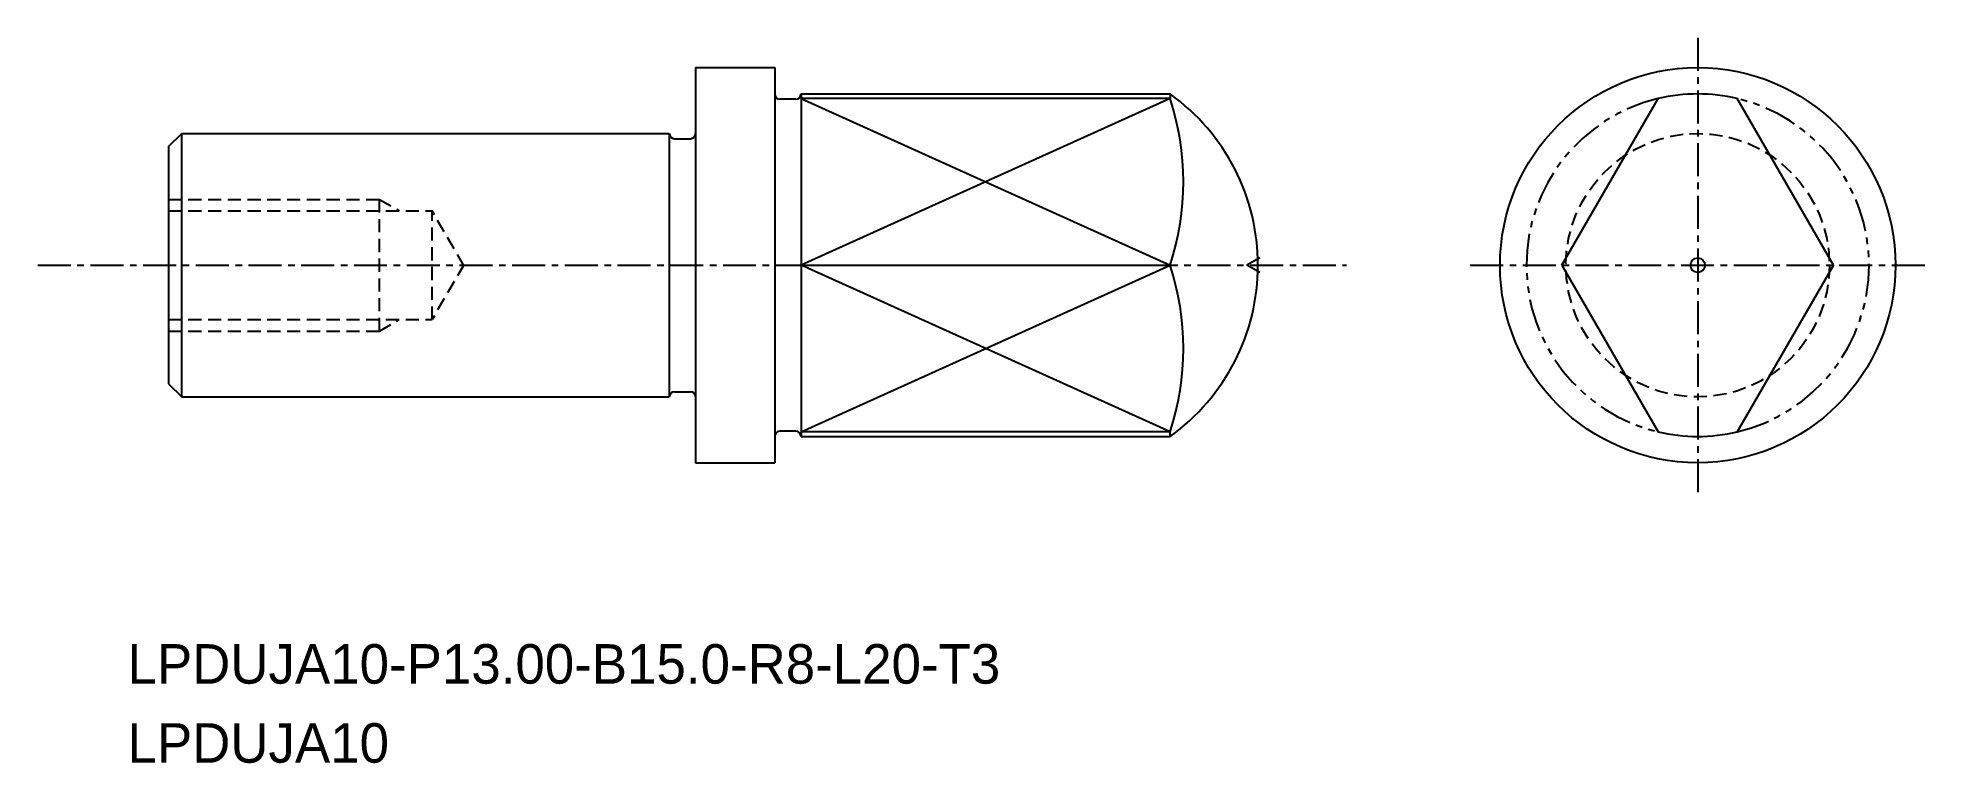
# Model space of a CAD drawing. Extents: x -1881.6 to -1809.9, y -747.6 to -720.1.
import ezdxf

# ---------------------------------------------------------------- set-up
doc = ezdxf.new("R2010")
doc.units = 0
for name, pattern in [('CENTER', [2, 1.25, -0.25, 0.25, -0.25]), ('DASHED', [0.75, 0.5, -0.25]), ('PHANTOM', [2.5, 1.25, -0.25, 0.25, -0.25, 0.25, -0.25])]:
    doc.linetypes.add(name, pattern=pattern)
doc.layers.get('0').update_dxf_attribs({"linetype": 'CONTINUOUS'})
doc.layers.add('CENTER', color=1, linetype='CENTER')

msp = doc.modelspace()

# ---------------------------------------------------------------- linework, layer by layer
at = {"color": 7, "linetype": 'CONTINUOUS'}
for p, q in [((-1856.597, -721.198), (-1853.597, -721.198)), ((-1856.597, -721.198), (-1856.597, -736.198)), ((-1852.797, -722.398), (-1853.397, -722.398)), ((-1852.597, -722.198), (-1852.597, -735.198)), ((-1852.597, -722.198), (-1838.597, -722.198)), ((-1823.729, -728.698), (-1820.078, -722.373)), ((-1813.426, -728.698), (-1817.078, -722.373)), ((-1876.597, -724.198), (-1876.097, -723.698)), ((-1876.097, -733.698), (-1876.097, -723.698)), ((-1876.097, -723.698), (-1857.597, -723.698)), ((-1857.597, -723.698), (-1857.597, -733.698)), ((-1857.397, -723.898), (-1856.797, -723.898)), ((-1876.597, -724.198), (-1876.597, -733.198)), ((-1852.597, -728.698), (-1838.597, -728.698)), ((-1823.729, -728.698), (-1820.078, -735.022)), ((-1813.426, -728.698), (-1817.078, -735.022)), ((-1876.597, -733.198), (-1876.097, -733.698)), ((-1876.097, -733.698), (-1857.597, -733.698)), ((-1857.397, -733.498), (-1856.797, -733.498)), ((-1852.797, -734.998), (-1853.397, -734.998)), ((-1852.597, -735.198), (-1838.597, -735.198)), ((-1856.597, -736.198), (-1853.597, -736.198))]:
    msp.add_line(p, q, dxfattribs=at)
at = {"linetype": 'CONTINUOUS'}
for p, q in [((-1853.597, -721.198), (-1853.597, -736.198)), ((-1838.597, -722.373), (-1852.597, -722.373)), ((-1838.597, -722.198), (-1838.597, -722.373)), ((-1838.597, -735.022), (-1852.597, -735.022)), ((-1838.597, -735.198), (-1838.597, -735.022))]:
    msp.add_line(p, q, dxfattribs=at)
at = {"color": 3, "linetype": 'CONTINUOUS'}
for p, q in [((-1838.597, -722.373), (-1852.597, -728.698)), ((-1852.597, -722.373), (-1838.597, -728.698)), ((-1852.597, -735.022), (-1838.597, -728.698)), ((-1838.597, -735.022), (-1852.597, -728.698))]:
    msp.add_line(p, q, dxfattribs=at)
at = {"color": 3, "linetype": 'DASHED'}
for p, q in [((-1876.597, -726.198), (-1868.597, -726.198)), ((-1876.597, -726.631), (-1866.597, -726.631)), ((-1868.597, -731.198), (-1868.597, -726.198)), ((-1868.597, -726.198), (-1867.848, -726.631)), ((-1866.597, -730.765), (-1866.597, -726.631)), ((-1865.385, -728.731), (-1866.597, -726.631)), ((-1865.385, -728.665), (-1866.597, -730.765)), ((-1876.597, -730.765), (-1866.597, -730.765)), ((-1868.597, -731.198), (-1867.848, -730.765)), ((-1876.597, -731.198), (-1868.597, -731.198))]:
    msp.add_line(p, q, dxfattribs=at)
at = {"color": 3}
for p in [(-1835.19, -728.421), (-1835.19, -728.974)]:
    msp.add_line(p, (-1835.678, -728.698), dxfattribs=at)
at = {"linetype": 'CONTINUOUS'}
msp.add_circle((-1818.578, -728.698), 7.5, dxfattribs=at)
at = {"color": 3, "linetype": 'DASHED'}
msp.add_circle((-1818.578, -728.698), 5, dxfattribs=at)
msp.add_circle((-1818.578, -728.698), 0.276)
at = {"color": 7, "linetype": 'CONTINUOUS'}
for centre, start, end in [((-1853.397, -722.198), 180, 270), ((-1852.797, -722.198), 270, 0), ((-1857.397, -723.698), 180, 270), ((-1856.797, -723.698), 270, 0), ((-1857.397, -733.698), 90, 180), ((-1856.797, -733.698), 0, 90), ((-1853.397, -735.198), 90, 180), ((-1852.797, -735.198), 0, 90)]:
    msp.add_arc(centre, 0.2, start, end, dxfattribs=at)
at = {"linetype": 'CONTINUOUS'}
for centre, radius, start, end in [((-1843.261, -728.698), 8, 305.65909, 54.34091), ((-1848.173, -725.535), 10.084, 341.72386, 18.27614), ((-1848.173, -731.86), 10.084, 341.72386, 18.27614)]:
    msp.add_arc(centre, radius, start, end, dxfattribs=at)
at = {"color": 3, "linetype": 'PHANTOM'}
for start, end in [(103.34236, 256.65764), (283.34236, 76.65764)]:
    msp.add_arc((-1818.578, -728.698), 6.5, start, end, dxfattribs=at)
for start, end in [(76.65764, 103.34236), (256.65764, 283.34236)]:
    msp.add_arc((-1818.578, -728.698), 6.5, start, end)
at = {"color": 7, "linetype": 'CONTINUOUS'}
msp.add_point((-1876.597, -728.698), dxfattribs=at)
at = {"layer": 'CENTER', "color": 1, "linetype": 'CENTER'}
for p, q in [((-1818.578, -720.065), (-1818.578, -737.33)), ((-1881.557, -728.698), (-1831.909, -728.698)), ((-1827.21, -728.698), (-1809.945, -728.698))]:
    msp.add_line(p, q, dxfattribs=at)

# ---------------------------------------------------------------- texts
for s, p in [('LPDUJA10-P13.00-B15.0-R8-L20-T3', (-1878.152, -744.58)), ('LPDUJA10', (-1878.152, -747.58))]:
    msp.add_text(s, height=1.5).set_placement(p)

doc.saveas('drawing.dxf')
